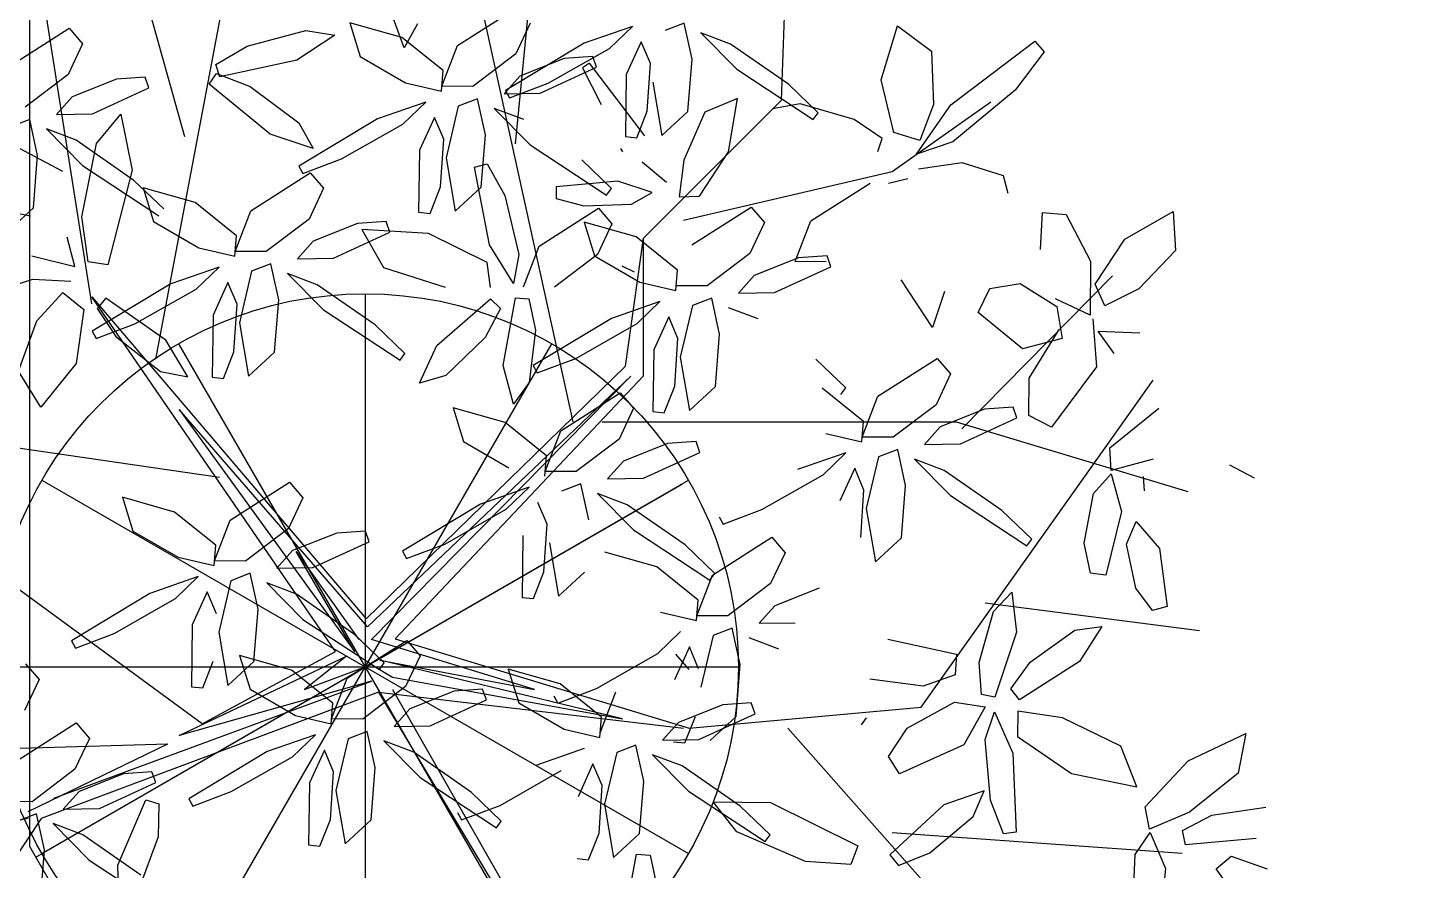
# Model space of a CAD drawing. Extents: x 8365 to 8547, y -347 to -272.
# Drawn here: x 8490.496 to 8491.609, y -321.448 to -320.77 of the extents above; entities that cross this region are included whole.
import ezdxf

# ---------------------------------------------------------------- set-up
doc = ezdxf.new("R2010")
doc.units = 0
doc.layers.get('0').update_dxf_attribs({"linetype": 'CONTINUOUS'})
doc.layers.add('1', color=7, linetype='CONTINUOUS')

msp = doc.modelspace()

# ---------------------------------------------------------------- linework, layer by layer
at = {"color": 44}
for p, q in [((8490.9345, -321.0874), (8490.8273, -320.6008)), ((8490.5989, -321.037), (8490.6781, -320.6176)), ((8490.8879, -320.8637), (8490.9112, -320.6288)), ((8490.6222, -320.8581), (8490.5616, -320.64)), ((8490.5476, -320.9923), (8490.4964, -320.6679)), ((8491.1017, -320.8286), (8491.1069, -320.6903)), ((8490.5243, -320.886), (8490.3239, -320.7798)), ((8490.9908, -320.9395), (8491.1017, -320.8286)), ((8491.023, -320.9252), (8491.1908, -320.886)), ((8490.9764, -321.0426), (8490.9908, -320.9395)), ((8490.9908, -321.0504), (8490.9908, -320.9395)), ((8491.2467, -321.093), (8491.3679, -320.9699)), ((8490.7434, -321.2719), (8490.5476, -320.9867)), ((8490.5476, -320.9867), (8490.7679, -321.2457)), ((8490.7679, -321.2457), (8490.9764, -321.0426)), ((8490.6502, -321.1321), (8490.1515, -321.0594)), ((8490.9807, -321.0505), (8490.769, -321.252)), ((8490.7724, -321.2622), (8490.9807, -321.0505)), ((8490.7912, -321.2617), (8490.9908, -321.0504)), ((8491.2141, -321.3167), (8491.4005, -321.0538)), ((8490.769, -321.252), (8490.6178, -321.0774)), ((8490.6178, -321.0774), (8490.7588, -321.2722)), ((8490.9578, -321.0874), (8491.2421, -321.0874)), ((8491.2421, -321.0874), (8491.4285, -321.1433)), ((8490.6363, -321.3301), (8490.3659, -321.1321)), ((8490.7588, -321.2722), (8490.7117, -321.1916)), ((8490.7117, -321.1916), (8490.7622, -321.2622)), ((8491.2654, -321.2328), (8491.4378, -321.2552)), ((8490.9033, -321.3025), (8490.7724, -321.2622)), ((8490.7912, -321.2617), (8491.0277, -321.3335)), ((8490.6178, -321.3394), (8490.7522, -321.2756)), ((8490.6363, -321.3301), (8490.7434, -321.2719)), ((8490.7522, -321.2756), (8490.7185, -321.3025)), ((8490.7185, -321.3025), (8490.7724, -321.2823)), ((8490.7724, -321.2823), (8490.7891, -321.2925)), ((8490.779, -321.279), (8490.9033, -321.3025)), ((8490.9739, -321.326), (8490.779, -321.279)), ((8490.7891, -321.2925), (8490.9739, -321.326)), ((8490.778, -321.3046), (8490.5067, -321.4062)), ((8490.517, -321.3899), (8490.7724, -321.2957)), ((8490.7724, -321.2957), (8490.6178, -321.3394)), ((8490.778, -321.3046), (8490.8925, -321.4957)), ((8490.778, -321.3046), (8491.023, -321.3335)), ((8490.7891, -321.3025), (8490.8967, -321.4907)), ((8491.0277, -321.3335), (8491.2141, -321.3167)), ((8491.1069, -321.3335), (8491.3493, -321.6075)), ((8490.1095, -321.3614), (8490.6087, -321.3461)), ((8490.4964, -321.4006), (8490.6087, -321.3461)), ((8490.4964, -321.4062), (8490.1468, -321.4733)), ((8490.5067, -321.4062), (8490.296, -321.725)), ((8491.1908, -321.4174), (8491.4239, -321.4341))]:
    msp.add_line(p, q, dxfattribs=at)
at = {"color": 62}
for p, q in [((8490.7985, -320.7867), (8490.7871, -320.7553)), ((8490.8414, -320.7848), (8490.8891, -320.7543)), ((8490.7966, -320.7782), (8490.7548, -320.7664)), ((8490.7548, -320.7664), (8490.7632, -320.7936)), ((8490.8093, -320.7674), (8490.7985, -320.7867)), ((8490.8999, -320.7667), (8490.8883, -320.7915)), ((8490.982, -320.7694), (8490.9431, -320.7829)), ((8490.9635, -320.787), (8490.982, -320.7694)), ((8490.7429, -320.7763), (8490.7124, -320.7964)), ((8490.7196, -320.7725), (8490.7429, -320.7763)), ((8490.8299, -320.8049), (8490.7966, -320.7782)), ((8490.8288, -320.8175), (8490.8414, -320.7848)), ((8490.8883, -320.7915), (8490.8538, -320.8177)), ((8490.9431, -320.7829), (8490.8801, -320.821)), ((8490.9143, -320.8151), (8490.9635, -320.787)), ((8490.7632, -320.7936), (8490.7997, -320.8147)), ((8490.9272, -320.7951), (8490.8916, -320.8093)), ((8490.9079, -320.823), (8490.9532, -320.8022)), ((8490.9502, -320.7936), (8490.9272, -320.7951)), ((8490.9474, -320.7988), (8490.9419, -320.8026)), ((8490.9419, -320.8026), (8490.9568, -320.8322)), ((8490.9532, -320.8022), (8490.9502, -320.7936)), ((8490.7997, -320.8147), (8490.8286, -320.8214)), ((8490.8286, -320.8214), (8490.8299, -320.8049)), ((8490.8916, -320.8093), (8490.879, -320.8235)), ((8490.8833, -320.8269), (8490.9143, -320.8151)), ((8490.9771, -320.8081), (8490.9764, -320.8579)), ((8490.8538, -320.8177), (8490.8288, -320.8175)), ((8490.879, -320.8235), (8490.9079, -320.823)), ((8490.8801, -320.821), (8490.8833, -320.8269)), ((8490.8159, -320.8302), (8490.777, -320.8437)), ((8490.7974, -320.8479), (8490.8159, -320.8302)), ((8490.842, -320.8334), (8490.8323, -320.8749)), ((8490.8574, -320.8276), (8490.842, -320.8334)), ((8490.8638, -320.8565), (8490.8574, -320.8276)), ((8490.8948, -320.8443), (8490.8709, -320.8353)), ((8490.8709, -320.8353), (8490.8998, -320.8645)), ((8490.777, -320.8437), (8490.714, -320.8818)), ((8490.7482, -320.8759), (8490.7974, -320.8479)), ((8490.823, -320.8426), (8490.811, -320.8689)), ((8490.8303, -320.8601), (8490.823, -320.8426)), ((8490.8605, -320.8985), (8490.8638, -320.8565)), ((8490.9764, -320.8579), (8490.9855, -320.8589)), ((8490.811, -320.8689), (8490.8102, -320.9187)), ((8490.8278, -320.8983), (8490.8303, -320.8601)), ((8490.8998, -320.8645), (8490.9613, -320.905)), ((8490.7172, -320.8877), (8490.7482, -320.8759)), ((8490.8323, -320.8749), (8490.8396, -320.9178)), ((8490.8552, -320.8826), (8490.8652, -320.8799)), ((8490.8652, -320.8799), (8490.8794, -320.9053)), ((8490.9652, -320.8996), (8490.9413, -320.8766)), ((8490.723, -320.887), (8490.7338, -320.8994)), ((8490.8671, -320.945), (8490.8552, -320.8826)), ((8490.7338, -320.8994), (8490.7222, -320.9242)), ((8490.8194, -320.9197), (8490.8278, -320.8983)), ((8490.8396, -320.9178), (8490.8605, -320.8985)), ((8490.9704, -320.8938), (8490.9208, -320.8984)), ((8490.9208, -320.8984), (8490.9208, -320.9076)), ((8490.9613, -320.905), (8490.9652, -320.8996)), ((8490.8794, -320.9053), (8490.8907, -320.9528)), ((8490.9208, -320.9076), (8490.943, -320.9137)), ((8490.943, -320.9137), (8490.9812, -320.9122)), ((8490.7841, -320.9263), (8490.7611, -320.9278)), ((8490.7871, -320.9349), (8490.7841, -320.9263)), ((8490.8102, -320.9187), (8490.8194, -320.9197)), ((8490.907, -320.946), (8490.9547, -320.9156)), ((8490.9547, -320.9156), (8490.9655, -320.928)), ((8490.7611, -320.9278), (8490.7255, -320.942)), ((8490.7418, -320.9557), (8490.7871, -320.9349)), ((8490.8181, -320.9358), (8490.7646, -320.9327)), ((8490.7646, -320.9327), (8490.782, -320.9633)), ((8490.8652, -320.9591), (8490.8181, -320.9358)), ((8490.9849, -320.9386), (8490.9431, -320.9268)), ((8490.9431, -320.9268), (8490.9515, -320.9539)), ((8490.9655, -320.928), (8490.9539, -320.9528)), ((8490.8864, -320.9761), (8490.8671, -320.945)), ((8490.8944, -320.9788), (8490.907, -320.946)), ((8490.7129, -320.9562), (8490.7418, -320.9557)), ((8490.868, -320.9793), (8490.8652, -320.9591)), ((8490.8907, -320.9528), (8490.8864, -320.9761)), ((8490.9539, -320.9528), (8490.9194, -320.979)), ((8490.782, -320.9633), (8490.8315, -320.979)), ((8490.8247, -321.0259), (8490.868, -320.9885)), ((8490.868, -320.9885), (8490.876, -320.9961)), ((8490.878, -321.042), (8490.8879, -320.9875)), ((8490.8879, -320.9875), (8490.8988, -320.9884)), ((8490.8988, -320.9884), (8490.9042, -321.0135)), ((8490.6449, -321.0016), (8490.6441, -321.0515)), ((8490.7337, -320.9972), (8490.7952, -321.0377)), ((8490.876, -320.9961), (8490.8637, -321.0196)), ((8490.9652, -321.0041), (8490.9023, -321.0421)), ((8490.6662, -321.0076), (8490.6735, -321.0505)), ((8490.9042, -321.0135), (8490.8989, -321.0557)), ((8490.9365, -321.0363), (8490.9857, -321.0082)), ((8490.8108, -321.0562), (8490.8247, -321.0259)), ((8490.8637, -321.0196), (8490.832, -321.0501)), ((8490.6533, -321.0524), (8490.6617, -321.031)), ((8490.6735, -321.0505), (8490.6944, -321.0312)), ((8490.7952, -321.0377), (8490.7991, -321.0323)), ((8490.9055, -321.048), (8490.9365, -321.0363)), ((8490.8864, -321.0732), (8490.878, -321.042)), ((8490.9023, -321.0421), (8490.9055, -321.048)), ((8490.6441, -321.0515), (8490.6533, -321.0524)), ((8490.832, -321.0501), (8490.8108, -321.0562)), ((8490.8989, -321.0557), (8490.8864, -321.0732)), ((8490.9245, -321.0944), (8490.9722, -321.0639)), ((8490.9722, -321.0639), (8490.983, -321.0764)), ((8490.8797, -321.0879), (8490.8379, -321.076)), ((8490.8379, -321.076), (8490.8463, -321.1032)), ((8490.983, -321.0764), (8490.9713, -321.1011)), ((8490.9129, -321.1146), (8490.8797, -321.0879)), ((8490.8463, -321.1032), (8490.8828, -321.1243)), ((8490.9119, -321.1272), (8490.9245, -321.0944)), ((8490.9713, -321.1011), (8490.9369, -321.1273)), ((8490.9116, -321.131), (8490.9129, -321.1146)), ((8490.9747, -321.119), (8490.9621, -321.1331)), ((8490.6587, -321.1663), (8490.7064, -321.1358)), ((8490.7064, -321.1358), (8490.7172, -321.1483)), ((8490.9369, -321.1273), (8490.9119, -321.1272)), ((8490.9405, -321.1372), (8490.9251, -321.1431)), ((8490.9469, -321.1661), (8490.9405, -321.1372)), ((8490.7172, -321.1483), (8490.7056, -321.173)), ((8490.8989, -321.1398), (8490.86, -321.1534)), ((8490.8805, -321.1575), (8490.8989, -321.1398)), ((8490.9778, -321.1539), (8490.9539, -321.1449)), ((8490.9539, -321.1449), (8490.9829, -321.1742)), ((8490.6472, -321.1865), (8490.6139, -321.1598)), ((8490.86, -321.1534), (8490.7971, -321.1914)), ((8490.8313, -321.1856), (8490.8805, -321.1575)), ((8490.9134, -321.1697), (8490.906, -321.1522)), ((8490.6461, -321.199), (8490.6587, -321.1663)), ((8490.7056, -321.173), (8490.6711, -321.1992)), ((8490.7445, -321.1767), (8490.7089, -321.1908)), ((8490.7675, -321.1751), (8490.7445, -321.1767)), ((8490.7705, -321.1837), (8490.7675, -321.1751)), ((8490.6459, -321.2029), (8490.6472, -321.1865)), ((8490.7089, -321.1908), (8490.6963, -321.205)), ((8490.7252, -321.2045), (8490.7705, -321.1837)), ((8490.7971, -321.1914), (8490.8003, -321.1973)), ((8490.8003, -321.1973), (8490.8313, -321.1856)), ((8490.617, -321.1962), (8490.6459, -321.2029)), ((8490.6711, -321.1992), (8490.6461, -321.199)), ((8490.6963, -321.205), (8490.7252, -321.2045)), ((8490.6331, -321.2117), (8490.5942, -321.2253)), ((8490.6147, -321.2294), (8490.6331, -321.2117)), ((8490.6593, -321.215), (8490.6495, -321.2565)), ((8490.6747, -321.2091), (8490.6593, -321.215)), ((8490.6811, -321.238), (8490.6747, -321.2091)), ((8490.6403, -321.2241), (8490.6282, -321.2504)), ((8490.6476, -321.2416), (8490.6403, -321.2241)), ((8490.712, -321.2258), (8490.6882, -321.2168)), ((8490.6882, -321.2168), (8490.7171, -321.2461)), ((8490.7586, -321.2582), (8490.712, -321.2258)), ((8490.6777, -321.28), (8490.6811, -321.238)), ((8490.7171, -321.2461), (8490.7786, -321.2865)), ((8490.6282, -321.2504), (8490.6275, -321.3003)), ((8490.6495, -321.2565), (8490.6568, -321.2993)), ((8490.7825, -321.2811), (8490.7586, -321.2582)), ((8490.7528, -321.2934), (8490.8006, -321.263)), ((8490.8006, -321.263), (8490.8114, -321.2754)), ((8490.6367, -321.3012), (8490.6451, -321.2798)), ((8490.6568, -321.2993), (8490.6777, -321.28)), ((8490.7081, -321.2869), (8490.6662, -321.2751)), ((8490.6662, -321.2751), (8490.6747, -321.3023)), ((8490.7786, -321.2865), (8490.7825, -321.2811)), ((8490.8114, -321.2754), (8490.7997, -321.3002)), ((8490.7413, -321.3136), (8490.7081, -321.2869)), ((8490.7402, -321.3262), (8490.7528, -321.2934)), ((8490.6275, -321.3003), (8490.6367, -321.3012)), ((8490.6747, -321.3023), (8490.7111, -321.3234)), ((8490.7997, -321.3002), (8490.7652, -321.3264)), ((8490.8386, -321.3038), (8490.8031, -321.318)), ((8490.8616, -321.3023), (8490.8386, -321.3038)), ((8490.8646, -321.3109), (8490.8616, -321.3023)), ((8490.74, -321.3301), (8490.7413, -321.3136)), ((8490.8194, -321.3317), (8490.8646, -321.3109)), ((8490.7111, -321.3234), (8490.74, -321.3301)), ((8490.7652, -321.3264), (8490.7402, -321.3262)), ((8490.8031, -321.318), (8490.7904, -321.3322)), ((8490.5348, -321.3293), (8490.5456, -321.3418)), ((8490.7689, -321.3363), (8490.7535, -321.3421)), ((8490.7752, -321.3652), (8490.7689, -321.3363)), ((8490.7904, -321.3322), (8490.8194, -321.3317)), ((8490.5456, -321.3418), (8490.5339, -321.3666)), ((8490.7273, -321.3389), (8490.6884, -321.3524)), ((8490.7088, -321.3566), (8490.7273, -321.3389)), ((8490.7535, -321.3421), (8490.7437, -321.3836)), ((8490.8062, -321.353), (8490.7823, -321.3439)), ((8490.7823, -321.3439), (8490.8113, -321.3732)), ((8490.6884, -321.3524), (8490.6254, -321.3905)), ((8490.6596, -321.3846), (8490.7088, -321.3566)), ((8490.7344, -321.3513), (8490.7224, -321.3776)), ((8490.7418, -321.3688), (8490.7344, -321.3513)), ((8490.8527, -321.3853), (8490.8062, -321.353)), ((8490.5729, -321.3702), (8490.5373, -321.3844)), ((8490.5958, -321.3686), (8490.5729, -321.3702)), ((8490.5989, -321.3773), (8490.5958, -321.3686)), ((8490.7393, -321.407), (8490.7418, -321.3688)), ((8490.7719, -321.4072), (8490.7752, -321.3652)), ((8490.5536, -321.3981), (8490.5989, -321.3773)), ((8490.7224, -321.3776), (8490.7217, -321.4274)), ((8490.5684, -321.4437), (8490.5909, -321.3911)), ((8490.5909, -321.3911), (8490.6014, -321.3944)), ((8490.6254, -321.3905), (8490.6286, -321.3964)), ((8490.6286, -321.3964), (8490.6596, -321.3846)), ((8490.7437, -321.3836), (8490.751, -321.4265)), ((8490.5246, -321.3986), (8490.5536, -321.3981)), ((8490.6014, -321.3944), (8490.6007, -321.4209)), ((8490.8414, -321.4015), (8490.8446, -321.4074)), ((8490.5165, -321.4103), (8490.5455, -321.4396)), ((8490.7308, -321.4284), (8490.7393, -321.407)), ((8490.751, -321.4265), (8490.7719, -321.4072)), ((8490.5869, -321.4517), (8490.5404, -321.4193)), ((8490.6007, -321.4209), (8490.5856, -321.4622)), ((8490.7217, -321.4274), (8490.7308, -321.4284)), ((8490.5455, -321.4396), (8490.6069, -321.48)), ((8490.5693, -321.4771), (8490.5684, -321.4437))]:
    msp.add_line(p, q, dxfattribs=at)
at = {"color": 64}
for p, q in [((8491.0236, -320.7667), (8491.0082, -320.7726)), ((8491.0299, -320.7957), (8491.0236, -320.7667)), ((8491.1818, -320.8122), (8491.195, -320.769)), ((8491.195, -320.769), (8491.2224, -320.7892)), ((8490.9891, -320.7818), (8490.9771, -320.8081)), ((8490.9964, -320.7993), (8490.9891, -320.7818)), ((8491.0609, -320.7835), (8491.037, -320.7744)), ((8491.037, -320.7744), (8491.0659, -320.8037)), ((8491.238, -320.8325), (8491.3054, -320.7811)), ((8491.3054, -320.7811), (8491.313, -320.7898)), ((8491.1074, -320.8158), (8491.0609, -320.7835)), ((8491.2224, -320.7892), (8491.2239, -320.832)), ((8491.313, -320.7898), (8491.2897, -320.8206)), ((8490.9919, -320.8574), (8490.9474, -320.7988)), ((8490.9939, -320.8375), (8490.9964, -320.7993)), ((8491.0266, -320.8377), (8491.0299, -320.7957)), ((8491.0659, -320.8037), (8491.1274, -320.8442)), ((8490.9984, -320.8141), (8491.0057, -320.857)), ((8491.1922, -320.8546), (8491.1818, -320.8122)), ((8491.1313, -320.8387), (8491.1074, -320.8158)), ((8491.2897, -320.8206), (8491.2394, -320.8621)), ((8490.9855, -320.8589), (8490.9939, -320.8375)), ((8491.0664, -320.8272), (8491.0403, -320.8384)), ((8491.0591, -320.8701), (8491.0664, -320.8272)), ((8491.1167, -320.8315), (8491.0945, -320.8357)), ((8491.1602, -320.8441), (8491.1167, -320.8315)), ((8491.1908, -320.886), (8491.27, -320.8301)), ((8491.2104, -320.872), (8491.238, -320.8325)), ((8491.2239, -320.832), (8491.213, -320.8611)), ((8491.0057, -320.857), (8491.0266, -320.8377)), ((8491.0403, -320.8384), (8491.0232, -320.877)), ((8491.1274, -320.8442), (8491.1313, -320.8387)), ((8491.1828, -320.8594), (8491.1602, -320.8441)), ((8491.1793, -320.8698), (8491.1828, -320.8594)), ((8491.213, -320.8611), (8491.1922, -320.8546)), ((8491.036, -320.9059), (8491.0591, -320.8701)), ((8491.2394, -320.8621), (8491.2104, -320.872)), ((8490.9899, -320.8782), (8491.0094, -320.8946)), ((8491.0232, -320.877), (8491.0195, -320.9063)), ((8491.2471, -320.8791), (8491.2119, -320.8841)), ((8491.2802, -320.8896), (8491.2471, -320.8791)), ((8491.1878, -320.8953), (8491.2033, -320.8916)), ((8491.284, -320.9037), (8491.2802, -320.8896)), ((8490.9979, -320.903), (8490.9704, -320.8938)), ((8490.9812, -320.9122), (8490.9979, -320.903)), ((8491.1254, -320.9258), (8491.1731, -320.8953)), ((8491.0195, -320.9063), (8491.036, -320.9059)), ((8491.0297, -320.9451), (8491.0774, -320.9146)), ((8491.0774, -320.9146), (8491.0882, -320.9271)), ((8491.1128, -320.9585), (8491.1254, -320.9258)), ((8491.3099, -320.9488), (8491.3116, -320.9191)), ((8491.3116, -320.9191), (8491.3306, -320.9206)), ((8491.3306, -320.9206), (8491.3501, -320.9581)), ((8491.3778, -320.9404), (8491.4165, -320.9183)), ((8491.4165, -320.9183), (8491.4185, -320.9495)), ((8491.0882, -320.9271), (8491.0765, -320.9519)), ((8491.0181, -320.9653), (8490.9849, -320.9386)), ((8491.3538, -320.9766), (8491.3778, -320.9404)), ((8490.9515, -320.9539), (8490.988, -320.975)), ((8491.0765, -320.9519), (8491.0421, -320.978)), ((8491.1155, -320.9555), (8491.0799, -320.9697)), ((8491.1378, -320.9587), (8491.1128, -320.9585)), ((8491.1384, -320.9539), (8491.1155, -320.9555)), ((8491.1415, -320.9626), (8491.1384, -320.9539)), ((8491.4185, -320.9495), (8491.3889, -320.9804)), ((8491.0168, -320.9817), (8491.0181, -320.9653)), ((8491.0799, -320.9697), (8491.0673, -320.9839)), ((8491.0962, -320.9834), (8491.1415, -320.9626)), ((8490.988, -320.975), (8491.0168, -320.9817)), ((8491.0421, -320.978), (8491.0171, -320.9779)), ((8491.2692, -320.9802), (8491.2936, -320.9761)), ((8491.0041, -320.9905), (8490.9652, -321.0041)), ((8490.9857, -321.0082), (8491.0041, -320.9905)), ((8491.0457, -320.9879), (8491.0303, -320.9938)), ((8491.0521, -321.0168), (8491.0457, -320.9879)), ((8491.0673, -320.9839), (8491.0962, -320.9834)), ((8491.0112, -321.0029), (8490.9992, -321.0293)), ((8491.0186, -321.0204), (8491.0112, -321.0029)), ((8491.0303, -320.9938), (8491.0205, -321.0353)), ((8491.083, -321.0046), (8491.0591, -320.9956)), ((8491.0161, -321.0587), (8491.0186, -321.0204)), ((8491.0487, -321.0589), (8491.0521, -321.0168)), ((8490.9992, -321.0293), (8490.9985, -321.0791)), ((8491.0205, -321.0353), (8491.0278, -321.0782)), ((8491.0076, -321.0801), (8491.0161, -321.0587)), ((8491.0278, -321.0782), (8491.0487, -321.0589)), ((8490.9985, -321.0791), (8491.0076, -321.0801)), ((8491.0332, -321.1032), (8491.0103, -321.1048)), ((8491.0363, -321.1119), (8491.0332, -321.1032)), ((8491.0103, -321.1048), (8490.9747, -321.119)), ((8490.991, -321.1327), (8491.0363, -321.1119)), ((8490.9621, -321.1331), (8490.991, -321.1327)), ((8491.086, -321.1579), (8491.1352, -321.1299)), ((8491.0243, -321.1863), (8490.9778, -321.1539)), ((8491.055, -321.1697), (8491.086, -321.1579)), ((8490.9109, -321.2079), (8490.9134, -321.1697)), ((8491.0518, -321.1638), (8491.055, -321.1697)), ((8490.894, -321.1786), (8490.8933, -321.2284)), ((8490.9829, -321.1742), (8491.0443, -321.2146)), ((8491.0463, -321.2105), (8491.094, -321.18)), ((8491.094, -321.18), (8491.1048, -321.1925)), ((8490.9153, -321.1846), (8490.9226, -321.2274)), ((8491.0015, -321.204), (8490.9597, -321.1922)), ((8491.0483, -321.2092), (8491.0243, -321.1863)), ((8491.1048, -321.1925), (8491.0931, -321.2173)), ((8491.0348, -321.2307), (8491.0015, -321.204)), ((8490.9024, -321.2294), (8490.9109, -321.2079)), ((8490.9226, -321.2274), (8490.9435, -321.2081)), ((8491.0337, -321.2433), (8491.0463, -321.2105)), ((8491.0443, -321.2146), (8491.0483, -321.2092)), ((8491.0931, -321.2173), (8491.0587, -321.2434)), ((8491.1321, -321.2209), (8491.0965, -321.2351)), ((8490.8933, -321.2284), (8490.9024, -321.2294)), ((8491.0334, -321.2471), (8491.0348, -321.2307)), ((8491.0965, -321.2351), (8491.0839, -321.2493)), ((8491.0046, -321.2404), (8491.0334, -321.2471)), ((8491.0587, -321.2434), (8491.0337, -321.2433)), ((8491.0839, -321.2493), (8491.1128, -321.2488)), ((8491.0023, -321.2736), (8491.0207, -321.256)), ((8491.0469, -321.2592), (8491.0371, -321.3007)), ((8491.0623, -321.2533), (8491.0469, -321.2592)), ((8491.0687, -321.2823), (8491.0623, -321.2533)), ((8491.0278, -321.2683), (8491.0158, -321.2947)), ((8491.0352, -321.2858), (8491.0278, -321.2683)), ((8491.0996, -321.27), (8491.0757, -321.261)), ((8490.9531, -321.3017), (8491.0023, -321.2736)), ((8491.0165, -321.274), (8491.0273, -321.2865)), ((8491.0653, -321.3243), (8491.0687, -321.2823)), ((8490.924, -321.298), (8490.8822, -321.2862)), ((8490.8822, -321.2862), (8490.8906, -321.3133)), ((8490.9221, -321.3134), (8490.9531, -321.3017)), ((8490.9572, -321.3247), (8490.924, -321.298)), ((8490.9562, -321.3373), (8490.9688, -321.3045)), ((8490.8906, -321.3133), (8490.9271, -321.3344)), ((8490.9189, -321.3075), (8490.9221, -321.3134)), ((8491.0546, -321.3149), (8491.019, -321.3291)), ((8491.0775, -321.3133), (8491.0546, -321.3149)), ((8491.0806, -321.322), (8491.0775, -321.3133)), ((8490.9559, -321.3411), (8490.9572, -321.3247)), ((8491.0242, -321.3455), (8491.0327, -321.3241)), ((8491.0353, -321.3428), (8491.0806, -321.322)), ((8491.0444, -321.3436), (8491.0653, -321.3243)), ((8490.9271, -321.3344), (8490.9559, -321.3411)), ((8491.019, -321.3291), (8491.0063, -321.3433)), ((8490.9848, -321.3473), (8490.9694, -321.3532)), ((8490.9912, -321.3763), (8490.9848, -321.3473)), ((8491.0063, -321.3433), (8491.0353, -321.3428)), ((8491.0151, -321.3445), (8491.0242, -321.3455)), ((8490.9432, -321.3499), (8490.9043, -321.3635)), ((8490.9694, -321.3532), (8490.9596, -321.3947)), ((8491.0221, -321.364), (8490.9982, -321.355)), ((8490.9982, -321.355), (8491.0272, -321.3843)), ((8490.8756, -321.3957), (8490.9248, -321.3676)), ((8490.9503, -321.3623), (8490.9383, -321.3887)), ((8490.9577, -321.3798), (8490.9503, -321.3623)), ((8490.8113, -321.3732), (8490.8727, -321.4137)), ((8490.9552, -321.4181), (8490.9577, -321.3798)), ((8490.9878, -321.4183), (8490.9912, -321.3763)), ((8490.8766, -321.4083), (8490.8527, -321.3853)), ((8490.8446, -321.4074), (8490.8756, -321.3957)), ((8490.9596, -321.3947), (8490.9669, -321.4376)), ((8490.8727, -321.4137), (8490.8766, -321.4083)), ((8490.9467, -321.4395), (8490.9552, -321.4181)), ((8490.9669, -321.4376), (8490.9878, -321.4183)), ((8490.9376, -321.4385), (8490.9467, -321.4395)), ((8490.9753, -321.4893), (8490.9852, -321.4348)), ((8490.9852, -321.4348), (8490.9962, -321.4357)), ((8490.9962, -321.4357), (8491.0015, -321.4608))]:
    msp.add_line(p, q, dxfattribs=at)
at = {"color": 60}
for p, q in [((8490.4815, -320.8013), (8490.5292, -320.7708)), ((8490.5292, -320.7708), (8490.54, -320.7833)), ((8490.6724, -320.7852), (8490.7196, -320.7725)), ((8490.54, -320.7833), (8490.5284, -320.8081)), ((8490.6473, -320.8001), (8490.6724, -320.7852)), ((8490.6504, -320.81), (8490.6473, -320.8001)), ((8490.7124, -320.7964), (8490.6504, -320.81)), ((8490.5284, -320.8081), (8490.4939, -320.8343)), ((8490.5673, -320.8117), (8490.5317, -320.8259)), ((8490.5903, -320.8102), (8490.5673, -320.8117)), ((8490.5933, -320.8188), (8490.5903, -320.8102)), ((8490.6417, -320.8158), (8490.6476, -320.8073)), ((8490.6476, -320.8073), (8490.6748, -320.8177)), ((8490.5317, -320.8259), (8490.5191, -320.8401)), ((8490.548, -320.8396), (8490.5933, -320.8188)), ((8490.6908, -320.8561), (8490.6417, -320.8158)), ((8490.6748, -320.8177), (8490.714, -320.8469)), ((8490.4976, -320.8442), (8490.4822, -320.85)), ((8490.5039, -320.8731), (8490.4976, -320.8442)), ((8490.5191, -320.8401), (8490.548, -320.8396)), ((8490.5512, -320.8634), (8490.5708, -320.8399)), ((8490.5708, -320.8399), (8490.58, -320.885)), ((8490.714, -320.8469), (8490.7255, -320.8675)), ((8490.5349, -320.8609), (8490.511, -320.8518)), ((8490.511, -320.8518), (8490.5399, -320.8811)), ((8490.7255, -320.8675), (8490.6908, -320.8561)), ((8490.5814, -320.8932), (8490.5349, -320.8609)), ((8490.5394, -320.9225), (8490.5512, -320.8634)), ((8490.9725, -320.8674), (8490.9741, -320.8703)), ((8490.5006, -320.9151), (8490.5039, -320.8731)), ((8490.5399, -320.8811), (8490.6014, -320.9216)), ((8490.714, -320.8818), (8490.7172, -320.8877)), ((8490.58, -320.885), (8490.5604, -320.961)), ((8490.6053, -320.9161), (8490.5814, -320.8932)), ((8490.6753, -320.9175), (8490.723, -320.887)), ((8490.6305, -320.911), (8490.5887, -320.8991)), ((8490.5887, -320.8991), (8490.5971, -320.9263)), ((8490.4797, -320.9344), (8490.5006, -320.9151)), ((8490.6638, -320.9376), (8490.6305, -320.911)), ((8490.4981, -320.9219), (8490.4743, -320.9172)), ((8490.5447, -320.9586), (8490.5394, -320.9225)), ((8490.5971, -320.9263), (8490.6336, -320.9474)), ((8490.6627, -320.9502), (8490.6753, -320.9175)), ((8490.7222, -320.9242), (8490.6877, -320.9504)), ((8490.6625, -320.9541), (8490.6638, -320.9376)), ((8490.5339, -320.9624), (8490.5278, -320.9388)), ((8490.6336, -320.9474), (8490.6625, -320.9541)), ((8490.7255, -320.942), (8490.7129, -320.9562)), ((8490.4994, -320.9538), (8490.5339, -320.9624)), ((8490.5604, -320.961), (8490.5447, -320.9586)), ((8490.6877, -320.9504), (8490.6627, -320.9502)), ((8490.6498, -320.9629), (8490.6109, -320.9764)), ((8490.6313, -320.9806), (8490.6498, -320.9629)), ((8490.6759, -320.9662), (8490.6662, -321.0076)), ((8490.6913, -320.9603), (8490.6759, -320.9662)), ((8490.6977, -320.9892), (8490.6913, -320.9603)), ((8490.7287, -320.977), (8490.7048, -320.968)), ((8490.7048, -320.968), (8490.7337, -320.9972)), ((8490.9837, -320.9669), (8490.9737, -320.962)), ((8490.438, -320.9922), (8490.5001, -320.9725)), ((8490.5001, -320.9725), (8490.5307, -320.9741)), ((8490.6109, -320.9764), (8490.5479, -321.0145)), ((8490.5821, -321.0086), (8490.6313, -320.9806)), ((8490.6569, -320.9753), (8490.6449, -321.0016)), ((8490.6642, -320.9928), (8490.6569, -320.9753)), ((8490.7752, -321.0093), (8490.7287, -320.977)), ((8490.5033, -321.0062), (8490.5243, -320.9833)), ((8490.5243, -320.9833), (8490.5411, -320.997)), ((8490.5588, -320.9878), (8490.5517, -320.9962)), ((8490.6071, -321.0217), (8490.5588, -320.9878)), ((8490.6617, -321.031), (8490.6642, -320.9928)), ((8490.6944, -321.0312), (8490.6977, -320.9892)), ((8490.5411, -320.997), (8490.535, -321.0403)), ((8490.5517, -320.9962), (8490.5669, -321.0188)), ((8490.4887, -321.0465), (8490.5033, -321.0062)), ((8490.5479, -321.0145), (8490.5511, -321.0204)), ((8490.5511, -321.0204), (8490.5821, -321.0086)), ((8490.7991, -321.0323), (8490.7752, -321.0093)), ((8490.5669, -321.0188), (8490.6026, -321.0467)), ((8490.6247, -321.0511), (8490.6071, -321.0217)), ((8490.5066, -321.0754), (8490.4887, -321.0465)), ((8490.535, -321.0403), (8490.5066, -321.0754)), ((8490.6026, -321.0467), (8490.6247, -321.0511)), ((8490.6139, -321.1598), (8490.5721, -321.1479)), ((8490.5721, -321.1479), (8490.5805, -321.1751)), ((8490.5805, -321.1751), (8490.617, -321.1962)), ((8490.5942, -321.2253), (8490.5313, -321.2633)), ((8490.5655, -321.2575), (8490.6147, -321.2294)), ((8490.5345, -321.2692), (8490.5655, -321.2575)), ((8490.5313, -321.2633), (8490.5345, -321.2692)), ((8490.4943, -321.282), (8490.5051, -321.2945)), ((8490.5051, -321.2945), (8490.4934, -321.3193)), ((8490.4871, -321.3598), (8490.5348, -321.3293)), ((8490.5339, -321.3666), (8490.4995, -321.3927)), ((8490.4995, -321.3927), (8490.4745, -321.3926)), ((8490.5373, -321.3844), (8490.5246, -321.3986)), ((8490.5031, -321.4026), (8490.4877, -321.4085)), ((8490.5094, -321.4315), (8490.5031, -321.4026)), ((8490.5404, -321.4193), (8490.5165, -321.4103)), ((8490.5061, -321.4736), (8490.5094, -321.4315))]:
    msp.add_line(p, q, dxfattribs=at)
at = {"color": 66}
for p, q in [((8491.3501, -320.9581), (8491.35, -321.0015)), ((8491.2233, -321.0115), (8491.198, -320.9731)), ((8491.2598, -320.9994), (8491.2692, -320.9802)), ((8491.2936, -320.9761), (8491.3232, -320.9946)), ((8491.3616, -320.9941), (8491.3538, -320.9766)), ((8491.3889, -320.9804), (8491.3616, -320.9941)), ((8491.2328, -320.9824), (8491.2233, -321.0115)), ((8491.35, -321.0015), (8491.322, -320.9885)), ((8491.2956, -321.0287), (8491.2598, -320.9994)), ((8491.3232, -320.9946), (8491.3274, -321.0204)), ((8491.3521, -321.0044), (8491.3549, -321.043)), ((8491.3009, -321.0523), (8491.325, -321.013)), ((8491.3693, -321.0324), (8491.3563, -321.0143)), ((8491.3563, -321.0143), (8491.3898, -321.0158)), ((8491.3274, -321.0204), (8491.2956, -321.0287)), ((8491.1535, -321.0599), (8491.1295, -321.037)), ((8491.1792, -321.0667), (8491.2269, -321.0363)), ((8491.2269, -321.0363), (8491.2377, -321.0487)), ((8491.2377, -321.0487), (8491.226, -321.0735)), ((8491.3549, -321.043), (8491.3187, -321.0915)), ((8491.1495, -321.0653), (8491.1535, -321.0599)), ((8491.3007, -321.0823), (8491.3009, -321.0523)), ((8491.1676, -321.0869), (8491.1344, -321.0602)), ((8491.1666, -321.0995), (8491.1792, -321.0667)), ((8491.226, -321.0735), (8491.1916, -321.0997)), ((8491.265, -321.0771), (8491.2294, -321.0913)), ((8491.2879, -321.0756), (8491.265, -321.0771)), ((8491.291, -321.0842), (8491.2879, -321.0756)), ((8491.3187, -321.0915), (8491.3007, -321.0823)), ((8491.3658, -321.1081), (8491.4052, -321.0764)), ((8491.1663, -321.1034), (8491.1676, -321.0869)), ((8491.2294, -321.0913), (8491.2167, -321.1055)), ((8491.2457, -321.105), (8491.291, -321.0842)), ((8491.1375, -321.0967), (8491.1663, -321.1034)), ((8491.1916, -321.0997), (8491.1666, -321.0995)), ((8491.1536, -321.1122), (8491.1147, -321.1257)), ((8491.1352, -321.1299), (8491.1536, -321.1122)), ((8491.1798, -321.1154), (8491.17, -321.1569)), ((8491.1952, -321.1096), (8491.1798, -321.1154)), ((8491.2015, -321.1385), (8491.1952, -321.1096)), ((8491.2167, -321.1055), (8491.2457, -321.105)), ((8491.3669, -321.1264), (8491.3658, -321.1081)), ((8491.1607, -321.1246), (8491.1487, -321.1509)), ((8491.1681, -321.1421), (8491.1607, -321.1246)), ((8491.2325, -321.1263), (8491.2086, -321.1172)), ((8491.2086, -321.1172), (8491.2376, -321.1465)), ((8491.279, -321.1586), (8491.2325, -321.1263)), ((8491.4006, -321.1173), (8491.3669, -321.1264)), ((8491.4619, -321.1218), (8491.4816, -321.1324)), ((8491.3525, -321.145), (8491.3669, -321.1292)), ((8491.3669, -321.1292), (8491.3752, -321.1595)), ((8491.3936, -321.1429), (8491.3929, -321.1313)), ((8491.1656, -321.1803), (8491.1681, -321.1421)), ((8491.1982, -321.1805), (8491.2015, -321.1385)), ((8491.2376, -321.1465), (8491.299, -321.187)), ((8491.3452, -321.1848), (8491.3525, -321.145)), ((8491.17, -321.1569), (8491.1773, -321.1998)), ((8491.303, -321.1816), (8491.279, -321.1586)), ((8491.3752, -321.1595), (8491.3624, -321.2106)), ((8491.3792, -321.1857), (8491.3869, -321.1673)), ((8491.3869, -321.1673), (8491.4055, -321.1891)), ((8491.1773, -321.1998), (8491.1982, -321.1805)), ((8491.299, -321.187), (8491.303, -321.1816)), ((8491.3503, -321.209), (8491.3452, -321.1848)), ((8491.3867, -321.221), (8491.3792, -321.1857)), ((8491.3624, -321.2106), (8491.3503, -321.209)), ((8491.1661, -321.3308), (8491.1701, -321.3253)), ((8491.0686, -321.3964), (8491.0221, -321.364)), ((8491.0272, -321.3843), (8491.0886, -321.4248)), ((8491.0658, -321.417), (8491.0469, -321.3929)), ((8491.0469, -321.3929), (8491.0929, -321.3933)), ((8491.0929, -321.3933), (8491.1632, -321.4282)), ((8491.0926, -321.4193), (8491.0686, -321.3964)), ((8491.1211, -321.4408), (8491.0658, -321.417)), ((8491.0886, -321.4248), (8491.0926, -321.4193)), ((8491.1632, -321.4282), (8491.1576, -321.4431)), ((8491.1576, -321.4431), (8491.1211, -321.4408))]:
    msp.add_line(p, q, dxfattribs=at)
at = {"linetype": 'CONTINUOUS'}
for p, q in [((8490.7672, -320.9843), (8490.7672, -321.5843)), ((8490.7672, -320.9843), (8490.7672, -321.5843)), ((8490.7672, -320.9843), (8490.7672, -321.5843)), ((8490.6172, -321.0245), (8490.9172, -321.5441)), ((8490.6172, -321.0245), (8490.9172, -321.5441)), ((8490.6172, -321.5441), (8490.9172, -321.0245)), ((8490.5025, -321.4374), (8491.0221, -321.1374)), ((8490.5074, -321.4343), (8491.027, -321.1343)), ((8490.5074, -321.1343), (8491.027, -321.4343)), ((8490.4672, -321.2843), (8491.0672, -321.2843)), ((8490.4672, -321.2843), (8491.0672, -321.2843)), ((8490.4672, -321.2843), (8491.0672, -321.2843))]:
    msp.add_line(p, q, dxfattribs=at)
at = {"color": 68}
for p, q in [((8491.4055, -321.1891), (8491.4119, -321.2359)), ((8491.2721, -321.2397), (8491.2869, -321.2242)), ((8491.2869, -321.2242), (8491.2908, -321.2563)), ((8491.4001, -321.2391), (8491.3867, -321.221)), ((8491.4119, -321.2359), (8491.4001, -321.2391)), ((8491.2608, -321.2807), (8491.2721, -321.2397)), ((8491.2908, -321.2563), (8491.2732, -321.3088)), ((8491.3018, -321.2805), (8491.3375, -321.2549)), ((8491.3375, -321.2549), (8491.3593, -321.2519)), ((8491.3593, -321.2519), (8491.3413, -321.2799)), ((8491.1872, -321.262), (8491.2425, -321.2741)), ((8491.2425, -321.2741), (8491.2414, -321.2906)), ((8491.2625, -321.3064), (8491.2608, -321.2807)), ((8491.2862, -321.302), (8491.3018, -321.2805)), ((8491.3413, -321.2799), (8491.293, -321.3107)), ((8491.2414, -321.2906), (8491.2156, -321.2999)), ((8491.2156, -321.2999), (8491.1727, -321.2941)), ((8491.293, -321.3107), (8491.2862, -321.302)), ((8491.2029, -321.3337), (8491.2408, -321.3127)), ((8491.2408, -321.3127), (8491.2655, -321.3165)), ((8491.2732, -321.3088), (8491.2625, -321.3064)), ((8491.2655, -321.3165), (8491.2483, -321.3471)), ((8491.2654, -321.3427), (8491.273, -321.3204)), ((8491.273, -321.3204), (8491.2877, -321.3538)), ((8491.2917, -321.3198), (8491.2916, -321.3402)), ((8491.3278, -321.3254), (8491.2917, -321.3198)), ((8491.3746, -321.348), (8491.3278, -321.3254)), ((8491.1878, -321.3565), (8491.2029, -321.3337)), ((8491.4287, -321.3599), (8491.4751, -321.3378)), ((8491.4751, -321.3378), (8491.4689, -321.3698)), ((8491.2483, -321.3471), (8491.1967, -321.3704)), ((8491.2698, -321.3914), (8491.2654, -321.3427)), ((8491.2916, -321.3402), (8491.3348, -321.37)), ((8491.3873, -321.3807), (8491.3746, -321.348)), ((8491.1967, -321.3704), (8491.1878, -321.3565)), ((8491.2877, -321.3538), (8491.2905, -321.4173)), ((8491.394, -321.3968), (8491.4287, -321.3599)), ((8491.3348, -321.37), (8491.3873, -321.3807)), ((8491.4689, -321.3698), (8491.4298, -321.4011)), ((8491.2647, -321.384), (8491.2322, -321.3952)), ((8491.2558, -321.4047), (8491.2647, -321.384)), ((8491.2802, -321.4186), (8491.2698, -321.3914)), ((8491.2322, -321.3952), (8491.189, -321.4354)), ((8491.2211, -321.4339), (8491.2558, -321.4047)), ((8491.3977, -321.4147), (8491.394, -321.3968)), ((8491.4298, -321.4011), (8491.3977, -321.4147)), ((8491.4242, -321.416), (8491.4476, -321.4035)), ((8491.4476, -321.4035), (8491.4911, -321.397)), ((8491.4264, -321.4274), (8491.4242, -321.416)), ((8491.2905, -321.4173), (8491.2802, -321.4186)), ((8491.386, -321.4352), (8491.398, -321.4175)), ((8491.398, -321.4175), (8491.4105, -321.4464)), ((8491.4834, -321.4222), (8491.4264, -321.4274)), ((8491.189, -321.4354), (8491.1958, -321.4441)), ((8491.1958, -321.4441), (8491.2211, -321.4339)), ((8491.3843, -321.4756), (8491.386, -321.4352)), ((8491.4513, -321.4467), (8491.4633, -321.4366)), ((8491.4633, -321.4366), (8491.4922, -321.4467)), ((8491.4105, -321.4464), (8491.4049, -321.4988)), ((8491.4639, -321.4645), (8491.4513, -321.4467))]:
    msp.add_line(p, q, dxfattribs=at)
at = {"layer": '1', "color": 1, "linetype": 'CONTINUOUS'}
for q in [(8490.4977, -306.4365), (8491.6088, -323.3537)]:
    msp.add_line((8490.4977, -321.4291), q, dxfattribs=at)
msp.add_circle((8490.7672, -321.2843), 0.3, dxfattribs=at)

doc.saveas('drawing.dxf')
